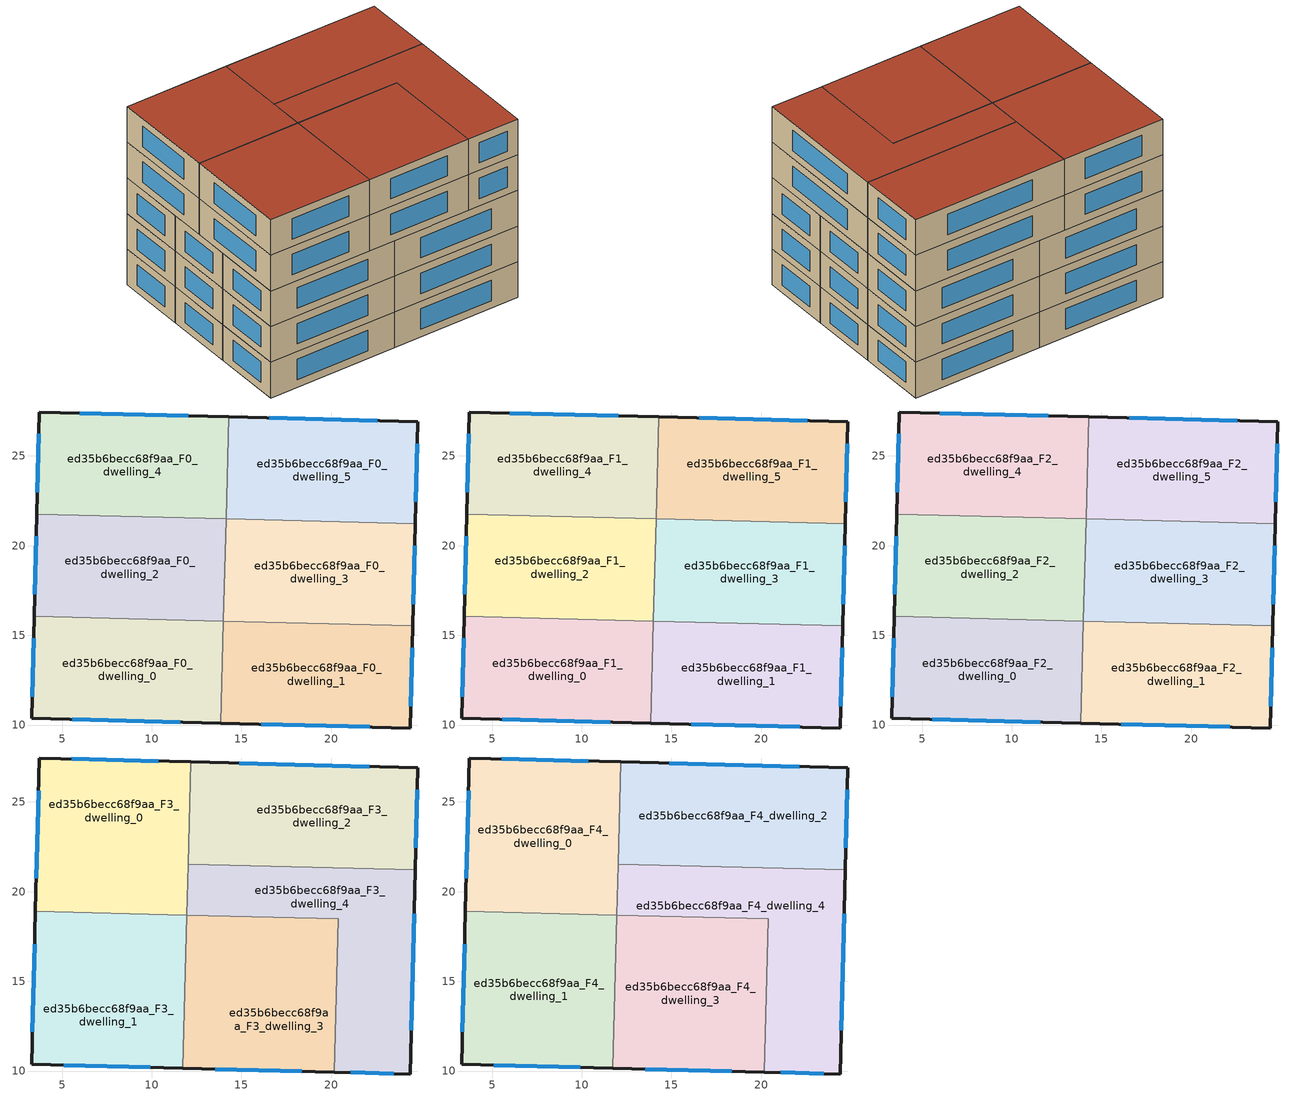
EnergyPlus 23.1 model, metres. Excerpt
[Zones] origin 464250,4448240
ed35b6becc68f9aa_F0_dwelling_0
 floor ground (EU_floor_Construction): 13.99,15.79 13.84,10.1 3.3,10.37 3.44,16.06 z0
 wall outside (EU_wall_Construction): 3.44,16.06 3.3,10.37 13.84,10.1 z0:3
 wall to ed35b6becc68f9aa_F0_dwelling_1 (EU_wall_Construction): 13.84,10.1 13.99,15.79 z0:3
 wall to ed35b6becc68f9aa_F0_dwelling_2 (EU_wall_Construction): 13.99,15.79 3.44,16.06 z0:3
 window (EU_Window_Construction): 5.56,10.31 11.59,10.16 / 3.41,14.84 3.33,11.59 z0.64:2.36
ed35b6becc68f9aa_F0_dwelling_1
 floor ground (EU_floor_Construction): 24.54,15.52 24.4,9.83 13.84,10.1 13.99,15.79 z0
 wall outside (EU_wall_Construction): 13.84,10.1 24.4,9.83 24.54,15.52 z0:3
 wall to ed35b6becc68f9aa_F0_dwelling_3 (EU_wall_Construction): 24.54,15.52 13.99,15.79 z0:3
 window (EU_Window_Construction): 16.11,10.04 22.14,9.89 / 24.43,11.05 24.51,14.3 z0.64:2.36
ed35b6becc68f9aa_F0_dwelling_2
 floor ground (EU_floor_Construction): 14.14,21.49 13.99,15.79 3.44,16.06 3.59,21.75 z0
 wall outside (EU_wall_Construction): 3.59,21.75 3.44,16.06 z0:3
 wall to ed35b6becc68f9aa_F0_dwelling_3 (EU_wall_Construction): 13.99,15.79 14.14,21.49 z0:3
 wall to ed35b6becc68f9aa_F0_dwelling_4 (EU_wall_Construction): 14.14,21.49 3.59,21.75 z0:3
 window (EU_Window_Construction): 3.56,20.54 3.47,17.28 z0.64:2.36
ed35b6becc68f9aa_F0_dwelling_3
 floor ground (EU_floor_Construction): 24.69,21.21 24.54,15.52 13.99,15.79 14.14,21.49 z0
 wall outside (EU_wall_Construction): 24.54,15.52 24.69,21.21 z0:3
 wall to ed35b6becc68f9aa_F0_dwelling_5 (EU_wall_Construction): 24.69,21.21 14.14,21.49 z0:3
 window (EU_Window_Construction): 24.58,16.74 24.66,20 z0.64:2.36
ed35b6becc68f9aa_F0_dwelling_4
 floor ground (EU_floor_Construction): 14.28,27.18 14.14,21.49 3.59,21.75 3.73,27.45 z0
 wall outside (EU_wall_Construction): 14.28,27.18 3.73,27.45 3.59,21.75 z0:3
 wall to ed35b6becc68f9aa_F0_dwelling_5 (EU_wall_Construction): 14.14,21.49 14.28,27.18 z0:3
 window (EU_Window_Construction): 3.7,26.23 3.62,22.97 / 12.02,27.23 5.99,27.39 z0.64:2.36
ed35b6becc68f9aa_F0_dwelling_5
 floor ground (EU_floor_Construction): 24.84,26.9 24.69,21.21 14.14,21.49 14.28,27.18 z0
 wall outside (EU_wall_Construction): 24.69,21.21 24.84,26.9 14.28,27.18 z0:3
 window (EU_Window_Construction): 22.58,26.96 16.54,27.12 / 24.72,22.43 24.81,25.69 z0.64:2.36
ed35b6becc68f9aa_F1_dwelling_0
 floor to ed35b6becc68f9aa_F0_dwelling_0 (EU_floor_Construction): 13.99,15.79 13.84,10.1 3.3,10.37 3.44,16.06 z3
 wall outside (EU_wall_Construction): 3.44,16.06 3.3,10.37 13.84,10.1 z3:6
 wall to ed35b6becc68f9aa_F1_dwelling_1 (EU_wall_Construction): 13.84,10.1 13.99,15.79 z3:6
 wall to ed35b6becc68f9aa_F1_dwelling_2 (EU_wall_Construction): 13.99,15.79 3.44,16.06 z3:6
 window (EU_Window_Construction): 5.56,10.31 11.59,10.16 / 3.41,14.84 3.33,11.59 z3.64:5.36
ed35b6becc68f9aa_F1_dwelling_1
 floor to ed35b6becc68f9aa_F0_dwelling_1 (EU_floor_Construction): 24.54,15.52 24.4,9.83 13.84,10.1 13.99,15.79 z3
 wall outside (EU_wall_Construction): 13.84,10.1 24.4,9.83 24.54,15.52 z3:6
 wall to ed35b6becc68f9aa_F1_dwelling_3 (EU_wall_Construction): 24.54,15.52 13.99,15.79 z3:6
 window (EU_Window_Construction): 16.11,10.04 22.14,9.89 / 24.43,11.05 24.51,14.3 z3.64:5.36
ed35b6becc68f9aa_F1_dwelling_2
 floor to ed35b6becc68f9aa_F0_dwelling_2 (EU_floor_Construction): 14.14,21.49 13.99,15.79 3.44,16.06 3.59,21.75 z3
 wall outside (EU_wall_Construction): 3.59,21.75 3.44,16.06 z3:6
 wall to ed35b6becc68f9aa_F1_dwelling_3 (EU_wall_Construction): 13.99,15.79 14.14,21.49 z3:6
 wall to ed35b6becc68f9aa_F1_dwelling_4 (EU_wall_Construction): 14.14,21.49 3.59,21.75 z3:6
 window (EU_Window_Construction): 3.56,20.54 3.47,17.28 z3.64:5.36
ed35b6becc68f9aa_F1_dwelling_3
 floor to ed35b6becc68f9aa_F0_dwelling_3 (EU_floor_Construction): 24.69,21.21 24.54,15.52 13.99,15.79 14.14,21.49 z3
 wall outside (EU_wall_Construction): 24.54,15.52 24.69,21.21 z3:6
 wall to ed35b6becc68f9aa_F1_dwelling_5 (EU_wall_Construction): 24.69,21.21 14.14,21.49 z3:6
 window (EU_Window_Construction): 24.58,16.74 24.66,20 z3.64:5.36
ed35b6becc68f9aa_F1_dwelling_4
 floor to ed35b6becc68f9aa_F0_dwelling_4 (EU_floor_Construction): 14.28,27.18 14.14,21.49 3.59,21.75 3.73,27.45 z3
 wall outside (EU_wall_Construction): 14.28,27.18 3.73,27.45 3.59,21.75 z3:6
 wall to ed35b6becc68f9aa_F1_dwelling_5 (EU_wall_Construction): 14.14,21.49 14.28,27.18 z3:6
 window (EU_Window_Construction): 3.7,26.23 3.62,22.97 / 12.02,27.23 5.99,27.39 z3.64:5.36
ed35b6becc68f9aa_F1_dwelling_5
 floor to ed35b6becc68f9aa_F0_dwelling_5 (EU_floor_Construction): 24.84,26.9 24.69,21.21 14.14,21.49 14.28,27.18 z3
 wall outside (EU_wall_Construction): 24.69,21.21 24.84,26.9 14.28,27.18 z3:6
 window (EU_Window_Construction): 22.58,26.96 16.54,27.12 / 24.72,22.43 24.81,25.69 z3.64:5.36
ed35b6becc68f9aa_F2_dwelling_0
 floor to ed35b6becc68f9aa_F1_dwelling_0 (EU_floor_Construction): 13.99,15.79 13.84,10.1 3.3,10.37 3.44,16.06 z6
 wall outside (EU_wall_Construction): 3.44,16.06 3.3,10.37 13.84,10.1 z6:9
 wall to ed35b6becc68f9aa_F2_dwelling_1 (EU_wall_Construction): 13.84,10.1 13.99,15.79 z6:9
 wall to ed35b6becc68f9aa_F2_dwelling_2 (EU_wall_Construction): 13.99,15.79 3.44,16.06 z6:9
 window (EU_Window_Construction): 5.56,10.31 11.59,10.16 / 3.41,14.84 3.33,11.59 z6.64:8.36
ed35b6becc68f9aa_F2_dwelling_1
 floor to ed35b6becc68f9aa_F1_dwelling_1 (EU_floor_Construction): 24.54,15.52 24.4,9.83 13.84,10.1 13.99,15.79 z6
 wall outside (EU_wall_Construction): 13.84,10.1 24.4,9.83 24.54,15.52 z6:9
 wall to ed35b6becc68f9aa_F2_dwelling_3 (EU_wall_Construction): 24.54,15.52 13.99,15.79 z6:9
 window (EU_Window_Construction): 16.11,10.04 22.14,9.89 / 24.43,11.05 24.51,14.3 z6.64:8.36
ed35b6becc68f9aa_F2_dwelling_2
 floor to ed35b6becc68f9aa_F1_dwelling_2 (EU_floor_Construction): 14.14,21.49 13.99,15.79 3.44,16.06 3.59,21.75 z6
 wall outside (EU_wall_Construction): 3.59,21.75 3.44,16.06 z6:9
 wall to ed35b6becc68f9aa_F2_dwelling_3 (EU_wall_Construction): 13.99,15.79 14.14,21.49 z6:9
 wall to ed35b6becc68f9aa_F2_dwelling_4 (EU_wall_Construction): 14.14,21.49 3.59,21.75 z6:9
 window (EU_Window_Construction): 3.56,20.54 3.47,17.28 z6.64:8.36
ed35b6becc68f9aa_F2_dwelling_3
 floor to ed35b6becc68f9aa_F1_dwelling_3 (EU_floor_Construction): 24.69,21.21 24.54,15.52 13.99,15.79 14.14,21.49 z6
 wall outside (EU_wall_Construction): 24.54,15.52 24.69,21.21 z6:9
 wall to ed35b6becc68f9aa_F2_dwelling_5 (EU_wall_Construction): 24.69,21.21 14.14,21.49 z6:9
 window (EU_Window_Construction): 24.58,16.74 24.66,20 z6.64:8.36
 ceiling adiabatic (EU_roof_Construction): 20.32,15.63 20.4,18.48 14.07,18.64 13.99,15.79 z9
ed35b6becc68f9aa_F2_dwelling_4
 floor to ed35b6becc68f9aa_F1_dwelling_4 (EU_floor_Construction): 14.28,27.18 14.14,21.49 3.59,21.75 3.73,27.45 z6
 wall outside (EU_wall_Construction): 14.28,27.18 3.73,27.45 3.59,21.75 z6:9
 wall to ed35b6becc68f9aa_F2_dwelling_5 (EU_wall_Construction): 14.14,21.49 14.28,27.18 z6:9
 window (EU_Window_Construction): 3.7,26.23 3.62,22.97 / 12.02,27.23 5.99,27.39 z6.64:8.36
ed35b6becc68f9aa_F2_dwelling_5
 floor to ed35b6becc68f9aa_F1_dwelling_5 (EU_floor_Construction): 24.84,26.9 24.69,21.21 14.14,21.49 14.28,27.18 z6
 wall outside (EU_wall_Construction): 24.69,21.21 24.84,26.9 14.28,27.18 z6:9
 window (EU_Window_Construction): 22.58,26.96 16.54,27.12 / 24.72,22.43 24.81,25.69 z6.64:8.36
ed35b6becc68f9aa_F3_dwelling_0
 floor to ed35b6becc68f9aa_F2_dwelling_4 (EU_floor_Construction): 12.17,27.23 12.03,21.54 3.59,21.75 3.73,27.45 z9
 floor to ed35b6becc68f9aa_F2_dwelling_2 (EU_floor_Construction): 12.03,21.54 11.96,18.69 3.52,18.91 3.59,21.75 z9
 wall outside (EU_wall_Construction): 12.17,27.23 3.73,27.45 3.52,18.91 z9:12
 wall to ed35b6becc68f9aa_F3_dwelling_1 (EU_wall_Construction): 3.52,18.91 11.96,18.69 z9:12
 wall to ed35b6becc68f9aa_F3_dwelling_2 (EU_wall_Construction): 12.03,21.54 12.17,27.23 z9:12
 wall to ed35b6becc68f9aa_F3_dwelling_4 (EU_wall_Construction): 11.96,18.69 12.03,21.54 z9:12
 window (EU_Window_Construction): 3.69,25.62 3.56,20.74 / 10.37,27.28 5.54,27.4 z9.64:11.36
ed35b6becc68f9aa_F3_dwelling_1
 floor to ed35b6becc68f9aa_F2_dwelling_0 (EU_floor_Construction): 11.88,15.85 11.74,10.16 3.3,10.37 3.44,16.06 z9
 floor to ed35b6becc68f9aa_F2_dwelling_2 (EU_floor_Construction): 11.96,18.69 11.88,15.85 3.44,16.06 3.52,18.91 z9
 wall outside (EU_wall_Construction): 3.52,18.91 3.3,10.37 11.74,10.16 z9:12
 wall to ed35b6becc68f9aa_F3_dwelling_3 (EU_wall_Construction): 11.74,10.16 11.96,18.69 z9:12
 window (EU_Window_Construction): 3.47,17.08 3.34,12.2 / 5.1,10.32 9.93,10.2 z9.64:11.36
ed35b6becc68f9aa_F3_dwelling_2
 floor to ed35b6becc68f9aa_F2_dwelling_5 (EU_floor_Construction): 24.84,26.9 24.69,21.21 14.14,21.49 14.28,27.18 z9
 floor to ed35b6becc68f9aa_F2_dwelling_4 (EU_floor_Construction): 14.28,27.18 14.14,21.49 12.03,21.54 12.17,27.23 z9
 wall outside (EU_wall_Construction): 24.69,21.21 24.84,26.9 12.17,27.23 z9:12
 wall to ed35b6becc68f9aa_F3_dwelling_4 (EU_wall_Construction): 12.03,21.54 24.69,21.21 z9:12
 window (EU_Window_Construction): 24.72,22.43 24.81,25.69 / 22.12,26.97 14.89,27.16 z9.64:11.36
ed35b6becc68f9aa_F3_dwelling_3
 floor to ed35b6becc68f9aa_F2_dwelling_1 (EU_floor_Construction): 20.32,15.63 20.18,9.94 13.84,10.1 13.99,15.79 z9
 floor to ed35b6becc68f9aa_F2_dwelling_0 (EU_floor_Construction): 13.99,15.79 13.84,10.1 11.74,10.16 11.88,15.85 z9
 floor to ed35b6becc68f9aa_F2_dwelling_2 (EU_floor_Construction): 14.07,18.64 13.99,15.79 11.88,15.85 11.96,18.69 z9
 floor adiabatic (EU_floor_Construction): 20.4,18.48 20.32,15.63 13.99,15.79 14.07,18.64 z9
 wall outside (EU_wall_Construction): 11.74,10.16 20.18,9.94 z9:12
 wall to ed35b6becc68f9aa_F3_dwelling_4 (EU_wall_Construction): 20.18,9.94 20.4,18.48 11.96,18.69 z9:12
 window (EU_Window_Construction): 13.54,10.11 18.37,9.99 z9.64:11.36
ed35b6becc68f9aa_F3_dwelling_4
 floor to ed35b6becc68f9aa_F2_dwelling_2 (EU_floor_Construction): 14.14,21.48 14.07,18.64 11.96,18.69 12.03,21.54 z9
 floor to ed35b6becc68f9aa_F2_dwelling_3 (EU_floor_Construction): 24.69,21.21 24.54,15.52 20.32,15.63 20.4,18.48 14.07,18.64 14.14,21.48 z9
 floor to ed35b6becc68f9aa_F2_dwelling_1 (EU_floor_Construction): 24.54,15.52 24.4,9.83 20.18,9.94 20.32,15.63 z9
 wall outside (EU_wall_Construction): 20.18,9.94 24.4,9.83 24.69,21.21 z9:12
 window (EU_Window_Construction): 24.46,12.27 24.63,18.78 / 21.08,9.92 23.49,9.86 z9.64:11.36
ed35b6becc68f9aa_F4_dwelling_0
 floor to ed35b6becc68f9aa_F3_dwelling_0 (EU_floor_Construction): 12.17,27.23 11.96,18.69 3.52,18.91 3.73,27.45 z12
 wall outside (EU_wall_Construction): 12.17,27.23 3.73,27.45 3.52,18.91 z12:15
 wall to ed35b6becc68f9aa_F4_dwelling_1 (EU_wall_Construction): 3.52,18.91 11.96,18.69 z12:15
 wall to ed35b6becc68f9aa_F4_dwelling_2 (EU_wall_Construction): 12.03,21.54 12.17,27.23 z12:15
 wall to ed35b6becc68f9aa_F4_dwelling_4 (EU_wall_Construction): 11.96,18.69 12.03,21.54 z12:15
 window (EU_Window_Construction): 3.69,25.62 3.56,20.74 / 10.37,27.28 5.54,27.4 z12.64:14.36
 roof outside (EU_roof_Construction): 11.96,18.69 12.17,27.23 3.73,27.45 3.52,18.91 z15
ed35b6becc68f9aa_F4_dwelling_1
 floor to ed35b6becc68f9aa_F3_dwelling_1 (EU_floor_Construction): 11.96,18.69 11.74,10.16 3.3,10.37 3.52,18.91 z12
 wall outside (EU_wall_Construction): 3.52,18.91 3.3,10.37 11.74,10.16 z12:15
 wall to ed35b6becc68f9aa_F4_dwelling_3 (EU_wall_Construction): 11.74,10.16 11.96,18.69 z12:15
 window (EU_Window_Construction): 3.47,17.08 3.34,12.2 / 5.1,10.32 9.93,10.2 z12.64:14.36
 roof outside (EU_roof_Construction): 11.74,10.16 11.96,18.69 3.52,18.91 3.3,10.37 z15
ed35b6becc68f9aa_F4_dwelling_2
 floor to ed35b6becc68f9aa_F3_dwelling_2 (EU_floor_Construction): 24.84,26.9 24.69,21.21 12.03,21.54 12.17,27.23 z12
 wall outside (EU_wall_Construction): 24.69,21.21 24.84,26.9 12.17,27.23 z12:15
 wall to ed35b6becc68f9aa_F4_dwelling_4 (EU_wall_Construction): 12.03,21.54 24.69,21.21 z12:15
 window (EU_Window_Construction): 24.72,22.43 24.81,25.69 / 22.12,26.97 14.89,27.16 z12.64:14.36
 roof outside (EU_roof_Construction): 24.69,21.21 24.84,26.9 12.17,27.23 12.03,21.54 z15
ed35b6becc68f9aa_F4_dwelling_3
 floor to ed35b6becc68f9aa_F3_dwelling_3 (EU_floor_Construction): 20.4,18.48 20.18,9.94 11.74,10.16 11.96,18.69 z12
 wall outside (EU_wall_Construction): 11.74,10.16 20.18,9.94 z12:15
 wall to ed35b6becc68f9aa_F4_dwelling_4 (EU_wall_Construction): 20.18,9.94 20.4,18.48 11.96,18.69 z12:15
 window (EU_Window_Construction): 13.54,10.11 18.37,9.99 z12.64:14.36
 roof outside (EU_roof_Construction): 20.18,9.94 20.4,18.48 11.96,18.69 11.74,10.16 z15
ed35b6becc68f9aa_F4_dwelling_4
 floor to ed35b6becc68f9aa_F3_dwelling_4 (EU_floor_Construction): 24.69,21.21 24.4,9.83 20.18,9.94 20.4,18.48 11.96,18.69 12.03,21.54 z12
 wall outside (EU_wall_Construction): 20.18,9.94 24.4,9.83 24.69,21.21 z12:15
 window (EU_Window_Construction): 24.46,12.27 24.63,18.78 / 21.08,9.92 23.49,9.86 z12.64:14.36
 roof outside (EU_roof_Construction): 24.4,9.83 24.69,21.21 12.03,21.54 11.96,18.69 20.4,18.48 20.18,9.94 z15
[Building]
EU S2 Campaign: North Axis=0; Terrain=City; Solar Distribution=FullExterior
[Site:Location]
Yerevan-Zvartnots.Intl.AP: Latitude=40.15; Longitude=44.383; Time Zone=4; Elevation=854
[SizingPeriod:WeatherFileDays]
AnnualSizingPeriod: Begin Month=1; Begin Day of Month=1; End Month=12; End Day of Month=31; Day of Week for Start Day=Monday; Use Weather File Daylight Saving Period=No; Use Weather File Rain and Snow Indicators=No
[MATERIAL]
EU_InternalMass_Material: Roughness=MediumRough; Thickness=0.1; Conductivity=1; Density=1800; Specific Heat=900; Thermal Absorptance=0.9; Solar Absorptance=0.7; Visible Absorptance=0.7
[MATERIAL:NOMASS] Roughness=MediumRough; Thermal Absorptance=0.9; Solar Absorptance=0.7; Visible Absorptance=0.7
Name | Thermal Resistance
EU_wall_NoMass | 1.05043
EU_roof_NoMass | 1.45357
EU_floor_NoMass | 0.478065
[WINDOWMATERIAL:SIMPLEGLAZINGSYSTEM]
EU_Window_SimpleGlazing: UFactor=2.5566; Solar Heat Gain Coefficient=0.75; Visible Transmittance=0.75
[CONSTRUCTION]
EU_wall_Construction: EU_wall_NoMass
EU_roof_Construction: EU_roof_NoMass
EU_floor_Construction: EU_floor_NoMass
EU_Window_Construction: EU_Window_SimpleGlazing
EU_InternalMass_Construction: EU_InternalMass_Material
[ZONE] Type=1; Multiplier=1; Ceiling Height=autocalculate; Floor Area=autocalculate; Part of Total Floor Area=Yes
Name | Volume
ed35b6becc68f9aa_F0_dwelling_0; ed35b6becc68f9aa_F1_dwelling_0; ed35b6becc68f9aa_F2_dwelling_0; ed35b6becc68f9aa_F0_dwelling_5; ed35b6becc68f9aa_F1_dwelling_5; ed35b6becc68f9aa_F2_dwelling_5 | 180.274
ed35b6becc68f9aa_F3_dwelling_0; ed35b6becc68f9aa_F4_dwelling_0 | 216.312
ed35b6becc68f9aa_F0_dwelling_1; ed35b6becc68f9aa_F1_dwelling_1; ed35b6becc68f9aa_F2_dwelling_1 | 180.267
ed35b6becc68f9aa_F3_dwelling_1; ed35b6becc68f9aa_F4_dwelling_1; ed35b6becc68f9aa_F3_dwelling_3; ed35b6becc68f9aa_F4_dwelling_3 | 216.323
ed35b6becc68f9aa_F0_dwelling_2; ed35b6becc68f9aa_F1_dwelling_2; ed35b6becc68f9aa_F2_dwelling_2; ed35b6becc68f9aa_F0_dwelling_3; ed35b6becc68f9aa_F1_dwelling_3; ed35b6becc68f9aa_F2_dwelling_3 | 180.271
ed35b6becc68f9aa_F3_dwelling_2; ed35b6becc68f9aa_F4_dwelling_2 | 216.319
ed35b6becc68f9aa_F0_dwelling_4; ed35b6becc68f9aa_F1_dwelling_4; ed35b6becc68f9aa_F2_dwelling_4 | 180.253
ed35b6becc68f9aa_F3_dwelling_4; ed35b6becc68f9aa_F4_dwelling_4 | 216.324
[INTERNALMASS] Construction=EU_InternalMass_Construction
Name | Zone or ZoneList | Surface Area
ed35b6becc68f9aa_F0_dwelling_0_EU_InternalMass | ed35b6becc68f9aa_F0_dwelling_0 | 60.0914
ed35b6becc68f9aa_F0_dwelling_1_EU_InternalMass | ed35b6becc68f9aa_F0_dwelling_1 | 60.089
ed35b6becc68f9aa_F0_dwelling_2_EU_InternalMass | ed35b6becc68f9aa_F0_dwelling_2 | 60.0905
ed35b6becc68f9aa_F0_dwelling_3_EU_InternalMass | ed35b6becc68f9aa_F0_dwelling_3 | 60.0905
ed35b6becc68f9aa_F0_dwelling_4_EU_InternalMass | ed35b6becc68f9aa_F0_dwelling_4 | 60.0844
ed35b6becc68f9aa_F0_dwelling_5_EU_InternalMass | ed35b6becc68f9aa_F0_dwelling_5 | 60.0914
ed35b6becc68f9aa_F1_dwelling_0_EU_InternalMass | ed35b6becc68f9aa_F1_dwelling_0 | 60.0914
ed35b6becc68f9aa_F1_dwelling_1_EU_InternalMass | ed35b6becc68f9aa_F1_dwelling_1 | 60.089
ed35b6becc68f9aa_F1_dwelling_2_EU_InternalMass | ed35b6becc68f9aa_F1_dwelling_2 | 60.0905
ed35b6becc68f9aa_F1_dwelling_3_EU_InternalMass | ed35b6becc68f9aa_F1_dwelling_3 | 60.0905
ed35b6becc68f9aa_F1_dwelling_4_EU_InternalMass | ed35b6becc68f9aa_F1_dwelling_4 | 60.0844
ed35b6becc68f9aa_F1_dwelling_5_EU_InternalMass | ed35b6becc68f9aa_F1_dwelling_5 | 60.0914
ed35b6becc68f9aa_F2_dwelling_0_EU_InternalMass | ed35b6becc68f9aa_F2_dwelling_0 | 60.0914
ed35b6becc68f9aa_F2_dwelling_1_EU_InternalMass | ed35b6becc68f9aa_F2_dwelling_1 | 60.089
ed35b6becc68f9aa_F2_dwelling_2_EU_InternalMass | ed35b6becc68f9aa_F2_dwelling_2 | 60.0905
ed35b6becc68f9aa_F2_dwelling_3_EU_InternalMass | ed35b6becc68f9aa_F2_dwelling_3 | 60.0905
ed35b6becc68f9aa_F2_dwelling_4_EU_InternalMass | ed35b6becc68f9aa_F2_dwelling_4 | 60.0844
ed35b6becc68f9aa_F2_dwelling_5_EU_InternalMass | ed35b6becc68f9aa_F2_dwelling_5 | 60.0914
ed35b6becc68f9aa_F3_dwelling_0_EU_InternalMass | ed35b6becc68f9aa_F3_dwelling_0 | 72.104
ed35b6becc68f9aa_F3_dwelling_1_EU_InternalMass | ed35b6becc68f9aa_F3_dwelling_1 | 72.1099
ed35b6becc68f9aa_F3_dwelling_2_EU_InternalMass | ed35b6becc68f9aa_F3_dwelling_2 | 72.1104
ed35b6becc68f9aa_F3_dwelling_3_EU_InternalMass | ed35b6becc68f9aa_F3_dwelling_3 | 72.1098
ed35b6becc68f9aa_F3_dwelling_4_EU_InternalMass | ed35b6becc68f9aa_F3_dwelling_4 | 72.1083
ed35b6becc68f9aa_F4_dwelling_0_EU_InternalMass | ed35b6becc68f9aa_F4_dwelling_0 | 72.104
ed35b6becc68f9aa_F4_dwelling_1_EU_InternalMass | ed35b6becc68f9aa_F4_dwelling_1 | 72.1099
ed35b6becc68f9aa_F4_dwelling_2_EU_InternalMass | ed35b6becc68f9aa_F4_dwelling_2 | 72.1104
ed35b6becc68f9aa_F4_dwelling_3_EU_InternalMass | ed35b6becc68f9aa_F4_dwelling_3 | 72.1098
ed35b6becc68f9aa_F4_dwelling_4_EU_InternalMass | ed35b6becc68f9aa_F4_dwelling_4 | 72.1083
[OTHEREQUIPMENT] Fuel Type=Electricity; Design Level Calculation Method=Watts/Area; Power per Zone Floor Area=1; Fraction Latent=0; Fraction Radiant=0; Fraction Lost=0; Carbon Dioxide Generation Rate=0; EndUse Subcategory=EU_Step8_InternalGains
Name | Zone or ZoneList or Space or SpaceList | Schedule
EU_Step8_InternalGain_ed35b6becc68f9aa_F0_dwelling_0_f000 | ed35b6becc68f9aa_F0_dwelling_0 | EU_Step8_GainSchedule_ed35b6becc68f9aa_F0_dwelling_0_f000
EU_Step8_InternalGain_ed35b6becc68f9aa_F0_dwelling_1_f000 | ed35b6becc68f9aa_F0_dwelling_1 | EU_Step8_GainSchedule_ed35b6becc68f9aa_F0_dwelling_1_f000
EU_Step8_InternalGain_ed35b6becc68f9aa_F0_dwelling_2_f000 | ed35b6becc68f9aa_F0_dwelling_2 | EU_Step8_GainSchedule_ed35b6becc68f9aa_F0_dwelling_2_f000
EU_Step8_InternalGain_ed35b6becc68f9aa_F0_dwelling_3_f000 | ed35b6becc68f9aa_F0_dwelling_3 | EU_Step8_GainSchedule_ed35b6becc68f9aa_F0_dwelling_3_f000
EU_Step8_InternalGain_ed35b6becc68f9aa_F0_dwelling_4_f000 | ed35b6becc68f9aa_F0_dwelling_4 | EU_Step8_GainSchedule_ed35b6becc68f9aa_F0_dwelling_4_f000
EU_Step8_InternalGain_ed35b6becc68f9aa_F0_dwelling_5_f000 | ed35b6becc68f9aa_F0_dwelling_5 | EU_Step8_GainSchedule_ed35b6becc68f9aa_F0_dwelling_5_f000
EU_Step8_InternalGain_ed35b6becc68f9aa_F1_dwelling_0_f000 | ed35b6becc68f9aa_F1_dwelling_0 | EU_Step8_GainSchedule_ed35b6becc68f9aa_F1_dwelling_0_f000
EU_Step8_InternalGain_ed35b6becc68f9aa_F1_dwelling_1_f000 | ed35b6becc68f9aa_F1_dwelling_1 | EU_Step8_GainSchedule_ed35b6becc68f9aa_F1_dwelling_1_f000
EU_Step8_InternalGain_ed35b6becc68f9aa_F1_dwelling_2_f000 | ed35b6becc68f9aa_F1_dwelling_2 | EU_Step8_GainSchedule_ed35b6becc68f9aa_F1_dwelling_2_f000
EU_Step8_InternalGain_ed35b6becc68f9aa_F1_dwelling_3_f000 | ed35b6becc68f9aa_F1_dwelling_3 | EU_Step8_GainSchedule_ed35b6becc68f9aa_F1_dwelling_3_f000
EU_Step8_InternalGain_ed35b6becc68f9aa_F1_dwelling_4_f000 | ed35b6becc68f9aa_F1_dwelling_4 | EU_Step8_GainSchedule_ed35b6becc68f9aa_F1_dwelling_4_f000
EU_Step8_InternalGain_ed35b6becc68f9aa_F1_dwelling_5_f000 | ed35b6becc68f9aa_F1_dwelling_5 | EU_Step8_GainSchedule_ed35b6becc68f9aa_F1_dwelling_5_f000
EU_Step8_InternalGain_ed35b6becc68f9aa_F2_dwelling_0_f000 | ed35b6becc68f9aa_F2_dwelling_0 | EU_Step8_GainSchedule_ed35b6becc68f9aa_F2_dwelling_0_f000
EU_Step8_InternalGain_ed35b6becc68f9aa_F2_dwelling_1_f000 | ed35b6becc68f9aa_F2_dwelling_1 | EU_Step8_GainSchedule_ed35b6becc68f9aa_F2_dwelling_1_f000
EU_Step8_InternalGain_ed35b6becc68f9aa_F2_dwelling_2_f000 | ed35b6becc68f9aa_F2_dwelling_2 | EU_Step8_GainSchedule_ed35b6becc68f9aa_F2_dwelling_2_f000
EU_Step8_InternalGain_ed35b6becc68f9aa_F2_dwelling_3_f000 | ed35b6becc68f9aa_F2_dwelling_3 | EU_Step8_GainSchedule_ed35b6becc68f9aa_F2_dwelling_3_f000
EU_Step8_InternalGain_ed35b6becc68f9aa_F2_dwelling_4_f000 | ed35b6becc68f9aa_F2_dwelling_4 | EU_Step8_GainSchedule_ed35b6becc68f9aa_F2_dwelling_4_f000
EU_Step8_InternalGain_ed35b6becc68f9aa_F2_dwelling_5_f000 | ed35b6becc68f9aa_F2_dwelling_5 | EU_Step8_GainSchedule_ed35b6becc68f9aa_F2_dwelling_5_f000
EU_Step8_InternalGain_ed35b6becc68f9aa_F3_dwelling_0_f000 | ed35b6becc68f9aa_F3_dwelling_0 | EU_Step8_GainSchedule_ed35b6becc68f9aa_F3_dwelling_0_f000
EU_Step8_InternalGain_ed35b6becc68f9aa_F3_dwelling_1_f000 | ed35b6becc68f9aa_F3_dwelling_1 | EU_Step8_GainSchedule_ed35b6becc68f9aa_F3_dwelling_1_f000
EU_Step8_InternalGain_ed35b6becc68f9aa_F3_dwelling_2_f000 | ed35b6becc68f9aa_F3_dwelling_2 | EU_Step8_GainSchedule_ed35b6becc68f9aa_F3_dwelling_2_f000
EU_Step8_InternalGain_ed35b6becc68f9aa_F3_dwelling_3_f000 | ed35b6becc68f9aa_F3_dwelling_3 | EU_Step8_GainSchedule_ed35b6becc68f9aa_F3_dwelling_3_f000
EU_Step8_InternalGain_ed35b6becc68f9aa_F3_dwelling_4_f000 | ed35b6becc68f9aa_F3_dwelling_4 | EU_Step8_GainSchedule_ed35b6becc68f9aa_F3_dwelling_4_f000
EU_Step8_InternalGain_ed35b6becc68f9aa_F4_dwelling_0_f000 | ed35b6becc68f9aa_F4_dwelling_0 | EU_Step8_GainSchedule_ed35b6becc68f9aa_F4_dwelling_0_f000
EU_Step8_InternalGain_ed35b6becc68f9aa_F4_dwelling_1_f000 | ed35b6becc68f9aa_F4_dwelling_1 | EU_Step8_GainSchedule_ed35b6becc68f9aa_F4_dwelling_1_f000
EU_Step8_InternalGain_ed35b6becc68f9aa_F4_dwelling_2_f000 | ed35b6becc68f9aa_F4_dwelling_2 | EU_Step8_GainSchedule_ed35b6becc68f9aa_F4_dwelling_2_f000
EU_Step8_InternalGain_ed35b6becc68f9aa_F4_dwelling_3_f000 | ed35b6becc68f9aa_F4_dwelling_3 | EU_Step8_GainSchedule_ed35b6becc68f9aa_F4_dwelling_3_f000
EU_Step8_InternalGain_ed35b6becc68f9aa_F4_dwelling_4_f000 | ed35b6becc68f9aa_F4_dwelling_4 | EU_Step8_GainSchedule_ed35b6becc68f9aa_F4_dwelling_4_f000
[ZONEVENTILATION:DESIGNFLOWRATE] Schedule=EU_AlwaysOn; Design Flow Rate Calculation Method=AirChanges/Hour; Air Changes per Hour=0.557805; Ventilation Type=Natural; Fan Pressure Rise=0; Fan Total Efficiency=1; Constant Term Coefficient=1; Temperature Term Coefficient=0; Velocity Term Coefficient=0; Velocity Squared Term Coefficient=0; Minimum Indoor Temperature=-100; Maximum Indoor Temperature=100; Delta Temperature=-100; Minimum Outdoor Temperature=-100; Maximum Outdoor Temperature=100; Maximum Wind Speed=40
Name | Zone or ZoneList or Space or SpaceList
EU_ConstantAir_ed35b6becc68f9aa_F0_dwelling_0 | ed35b6becc68f9aa_F0_dwelling_0
EU_ConstantAir_ed35b6becc68f9aa_F0_dwelling_1 | ed35b6becc68f9aa_F0_dwelling_1
EU_ConstantAir_ed35b6becc68f9aa_F0_dwelling_2 | ed35b6becc68f9aa_F0_dwelling_2
EU_ConstantAir_ed35b6becc68f9aa_F0_dwelling_3 | ed35b6becc68f9aa_F0_dwelling_3
EU_ConstantAir_ed35b6becc68f9aa_F0_dwelling_4 | ed35b6becc68f9aa_F0_dwelling_4
EU_ConstantAir_ed35b6becc68f9aa_F0_dwelling_5 | ed35b6becc68f9aa_F0_dwelling_5
EU_ConstantAir_ed35b6becc68f9aa_F1_dwelling_0 | ed35b6becc68f9aa_F1_dwelling_0
EU_ConstantAir_ed35b6becc68f9aa_F1_dwelling_1 | ed35b6becc68f9aa_F1_dwelling_1
EU_ConstantAir_ed35b6becc68f9aa_F1_dwelling_2 | ed35b6becc68f9aa_F1_dwelling_2
EU_ConstantAir_ed35b6becc68f9aa_F1_dwelling_3 | ed35b6becc68f9aa_F1_dwelling_3
EU_ConstantAir_ed35b6becc68f9aa_F1_dwelling_4 | ed35b6becc68f9aa_F1_dwelling_4
EU_ConstantAir_ed35b6becc68f9aa_F1_dwelling_5 | ed35b6becc68f9aa_F1_dwelling_5
EU_ConstantAir_ed35b6becc68f9aa_F2_dwelling_0 | ed35b6becc68f9aa_F2_dwelling_0
EU_ConstantAir_ed35b6becc68f9aa_F2_dwelling_1 | ed35b6becc68f9aa_F2_dwelling_1
EU_ConstantAir_ed35b6becc68f9aa_F2_dwelling_2 | ed35b6becc68f9aa_F2_dwelling_2
EU_ConstantAir_ed35b6becc68f9aa_F2_dwelling_3 | ed35b6becc68f9aa_F2_dwelling_3
EU_ConstantAir_ed35b6becc68f9aa_F2_dwelling_4 | ed35b6becc68f9aa_F2_dwelling_4
EU_ConstantAir_ed35b6becc68f9aa_F2_dwelling_5 | ed35b6becc68f9aa_F2_dwelling_5
EU_ConstantAir_ed35b6becc68f9aa_F3_dwelling_0 | ed35b6becc68f9aa_F3_dwelling_0
EU_ConstantAir_ed35b6becc68f9aa_F3_dwelling_1 | ed35b6becc68f9aa_F3_dwelling_1
EU_ConstantAir_ed35b6becc68f9aa_F3_dwelling_2 | ed35b6becc68f9aa_F3_dwelling_2
EU_ConstantAir_ed35b6becc68f9aa_F3_dwelling_3 | ed35b6becc68f9aa_F3_dwelling_3
EU_ConstantAir_ed35b6becc68f9aa_F3_dwelling_4 | ed35b6becc68f9aa_F3_dwelling_4
EU_ConstantAir_ed35b6becc68f9aa_F4_dwelling_0 | ed35b6becc68f9aa_F4_dwelling_0
EU_ConstantAir_ed35b6becc68f9aa_F4_dwelling_1 | ed35b6becc68f9aa_F4_dwelling_1
EU_ConstantAir_ed35b6becc68f9aa_F4_dwelling_2 | ed35b6becc68f9aa_F4_dwelling_2
EU_ConstantAir_ed35b6becc68f9aa_F4_dwelling_3 | ed35b6becc68f9aa_F4_dwelling_3
EU_ConstantAir_ed35b6becc68f9aa_F4_dwelling_4 | ed35b6becc68f9aa_F4_dwelling_4
[HVACTEMPLATE:THERMOSTAT] Constant Heating Setpoint=20; Constant Cooling Setpoint=50
EU_HeatOnly_ed35b6becc68f9aa_F0_dwelling_0; EU_HeatOnly_ed35b6becc68f9aa_F0_dwelling_1; EU_HeatOnly_ed35b6becc68f9aa_F0_dwelling_2; EU_HeatOnly_ed35b6becc68f9aa_F0_dwelling_3; EU_HeatOnly_ed35b6becc68f9aa_F0_dwelling_4; EU_HeatOnly_ed35b6becc68f9aa_F0_dwelling_5; EU_HeatOnly_ed35b6becc68f9aa_F1_dwelling_0; EU_HeatOnly_ed35b6becc68f9aa_F1_dwelling_1; EU_HeatOnly_ed35b6becc68f9aa_F1_dwelling_2; EU_HeatOnly_ed35b6becc68f9aa_F1_dwelling_3; EU_HeatOnly_ed35b6becc68f9aa_F1_dwelling_4; EU_HeatOnly_ed35b6becc68f9aa_F1_dwelling_5; EU_HeatOnly_ed35b6becc68f9aa_F2_dwelling_0; EU_HeatOnly_ed35b6becc68f9aa_F2_dwelling_1; EU_HeatOnly_ed35b6becc68f9aa_F2_dwelling_2; EU_HeatOnly_ed35b6becc68f9aa_F2_dwelling_3; EU_HeatOnly_ed35b6becc68f9aa_F2_dwelling_4; EU_HeatOnly_ed35b6becc68f9aa_F2_dwelling_5; EU_HeatOnly_ed35b6becc68f9aa_F3_dwelling_0; EU_HeatOnly_ed35b6becc68f9aa_F3_dwelling_1; EU_HeatOnly_ed35b6becc68f9aa_F3_dwelling_2; EU_HeatOnly_ed35b6becc68f9aa_F3_dwelling_3; EU_HeatOnly_ed35b6becc68f9aa_F3_dwelling_4; EU_HeatOnly_ed35b6becc68f9aa_F4_dwelling_0; EU_HeatOnly_ed35b6becc68f9aa_F4_dwelling_1; EU_HeatOnly_ed35b6becc68f9aa_F4_dwelling_2; EU_HeatOnly_ed35b6becc68f9aa_F4_dwelling_3; EU_HeatOnly_ed35b6becc68f9aa_F4_dwelling_4
[HVACTEMPLATE:ZONE:IDEALLOADSAIRSYSTEM] System Availability Schedule=EU_AlwaysOn; Maximum Heating Supply Air Temperature=50; Minimum Cooling Supply Air Temperature=13; Maximum Heating Supply Air Humidity Ratio=0.0156; Minimum Cooling Supply Air Humidity Ratio=0.0077; Heating Limit=NoLimit; Cooling Limit=NoLimit; Heating Availability Schedule=EU_AlwaysOn; Cooling Availability Schedule=EU_CoolingOff; Dehumidification Control Type=ConstantSensibleHeatRatio; Cooling Sensible Heat Ratio=0.7; Dehumidification Setpoint=60; Humidification Control Type=None; Humidification Setpoint=30; Outdoor Air Method=None; Outdoor Air Flow Rate per Person=0.00944; Outdoor Air Flow Rate per Zone Floor Area=0; Outdoor Air Flow Rate per Zone=0; Demand Controlled Ventilation Type=None; Outdoor Air Economizer Type=NoEconomizer; Heat Recovery Type=None; Sensible Heat Recovery Effectiveness=0.7; Latent Heat Recovery Effectiveness=0.65
Name | Template Thermostat
ed35b6becc68f9aa_F0_dwelling_0 | EU_HeatOnly_ed35b6becc68f9aa_F0_dwelling_0
ed35b6becc68f9aa_F0_dwelling_1 | EU_HeatOnly_ed35b6becc68f9aa_F0_dwelling_1
ed35b6becc68f9aa_F0_dwelling_2 | EU_HeatOnly_ed35b6becc68f9aa_F0_dwelling_2
ed35b6becc68f9aa_F0_dwelling_3 | EU_HeatOnly_ed35b6becc68f9aa_F0_dwelling_3
ed35b6becc68f9aa_F0_dwelling_4 | EU_HeatOnly_ed35b6becc68f9aa_F0_dwelling_4
ed35b6becc68f9aa_F0_dwelling_5 | EU_HeatOnly_ed35b6becc68f9aa_F0_dwelling_5
ed35b6becc68f9aa_F1_dwelling_0 | EU_HeatOnly_ed35b6becc68f9aa_F1_dwelling_0
ed35b6becc68f9aa_F1_dwelling_1 | EU_HeatOnly_ed35b6becc68f9aa_F1_dwelling_1
ed35b6becc68f9aa_F1_dwelling_2 | EU_HeatOnly_ed35b6becc68f9aa_F1_dwelling_2
ed35b6becc68f9aa_F1_dwelling_3 | EU_HeatOnly_ed35b6becc68f9aa_F1_dwelling_3
ed35b6becc68f9aa_F1_dwelling_4 | EU_HeatOnly_ed35b6becc68f9aa_F1_dwelling_4
ed35b6becc68f9aa_F1_dwelling_5 | EU_HeatOnly_ed35b6becc68f9aa_F1_dwelling_5
ed35b6becc68f9aa_F2_dwelling_0 | EU_HeatOnly_ed35b6becc68f9aa_F2_dwelling_0
ed35b6becc68f9aa_F2_dwelling_1 | EU_HeatOnly_ed35b6becc68f9aa_F2_dwelling_1
ed35b6becc68f9aa_F2_dwelling_2 | EU_HeatOnly_ed35b6becc68f9aa_F2_dwelling_2
ed35b6becc68f9aa_F2_dwelling_3 | EU_HeatOnly_ed35b6becc68f9aa_F2_dwelling_3
ed35b6becc68f9aa_F2_dwelling_4 | EU_HeatOnly_ed35b6becc68f9aa_F2_dwelling_4
ed35b6becc68f9aa_F2_dwelling_5 | EU_HeatOnly_ed35b6becc68f9aa_F2_dwelling_5
ed35b6becc68f9aa_F3_dwelling_0 | EU_HeatOnly_ed35b6becc68f9aa_F3_dwelling_0
ed35b6becc68f9aa_F3_dwelling_1 | EU_HeatOnly_ed35b6becc68f9aa_F3_dwelling_1
ed35b6becc68f9aa_F3_dwelling_2 | EU_HeatOnly_ed35b6becc68f9aa_F3_dwelling_2
ed35b6becc68f9aa_F3_dwelling_3 | EU_HeatOnly_ed35b6becc68f9aa_F3_dwelling_3
ed35b6becc68f9aa_F3_dwelling_4 | EU_HeatOnly_ed35b6becc68f9aa_F3_dwelling_4
ed35b6becc68f9aa_F4_dwelling_0 | EU_HeatOnly_ed35b6becc68f9aa_F4_dwelling_0
ed35b6becc68f9aa_F4_dwelling_1 | EU_HeatOnly_ed35b6becc68f9aa_F4_dwelling_1
ed35b6becc68f9aa_F4_dwelling_2 | EU_HeatOnly_ed35b6becc68f9aa_F4_dwelling_2
ed35b6becc68f9aa_F4_dwelling_3 | EU_HeatOnly_ed35b6becc68f9aa_F4_dwelling_3
ed35b6becc68f9aa_F4_dwelling_4 | EU_HeatOnly_ed35b6becc68f9aa_F4_dwelling_4
[SIZING:ZONE] Zone Cooling Design Supply Air Temperature Input Method=SupplyAirTemperature; Zone Cooling Design Supply Air Temperature=13; Zone Heating Design Supply Air Temperature Input Method=SupplyAirTemperature; Zone Heating Design Supply Air Temperature=50; Zone Cooling Design Supply Air Humidity Ratio=0.008; Zone Heating Design Supply Air Humidity Ratio=0.008; Cooling Design Air Flow Method=DesignDay; Cooling Design Air Flow Rate=0; Cooling Minimum Air Flow per Zone Floor Area=0.000762; Cooling Minimum Air Flow=0; Cooling Minimum Air Flow Fraction=0.2; Heating Design Air Flow Method=DesignDay; Heating Design Air Flow Rate=0; Heating Maximum Air Flow per Zone Floor Area=0.002032; Heating Maximum Air Flow=0.141576; Heating Maximum Air Flow Fraction=0.3; Account for Dedicated Outdoor Air System=No; Dedicated Outdoor Air System Control Strategy=NeutralSupplyAir; Dedicated Outdoor Air Low Setpoint Temperature for Design=autosize; Dedicated Outdoor Air High Setpoint Temperature for Design=autosize; Zone Load Sizing Method=Sensible Load Only No Latent Load; Zone Latent Cooling Design Supply Air Humidity Ratio Input Method=HumidityRatioDifference; Zone Cooling Design Supply Air Humidity Ratio Difference=0.005; Zone Latent Heating Design Supply Air Humidity Ratio Input Method=HumidityRatioDifference; Zone Humidification Design Supply Air Humidity Ratio Difference=0.005
ed35b6becc68f9aa_F0_dwelling_0; ed35b6becc68f9aa_F0_dwelling_1; ed35b6becc68f9aa_F0_dwelling_2; ed35b6becc68f9aa_F0_dwelling_3; ed35b6becc68f9aa_F0_dwelling_4; ed35b6becc68f9aa_F0_dwelling_5; ed35b6becc68f9aa_F1_dwelling_0; ed35b6becc68f9aa_F1_dwelling_1; ed35b6becc68f9aa_F1_dwelling_2; ed35b6becc68f9aa_F1_dwelling_3; ed35b6becc68f9aa_F1_dwelling_4; ed35b6becc68f9aa_F1_dwelling_5; ed35b6becc68f9aa_F2_dwelling_0; ed35b6becc68f9aa_F2_dwelling_1; ed35b6becc68f9aa_F2_dwelling_2; ed35b6becc68f9aa_F2_dwelling_3; ed35b6becc68f9aa_F2_dwelling_4; ed35b6becc68f9aa_F2_dwelling_5; ed35b6becc68f9aa_F3_dwelling_0; ed35b6becc68f9aa_F3_dwelling_1; ed35b6becc68f9aa_F3_dwelling_2; ed35b6becc68f9aa_F3_dwelling_3; ed35b6becc68f9aa_F3_dwelling_4; ed35b6becc68f9aa_F4_dwelling_0; ed35b6becc68f9aa_F4_dwelling_1; ed35b6becc68f9aa_F4_dwelling_2; ed35b6becc68f9aa_F4_dwelling_3; ed35b6becc68f9aa_F4_dwelling_4
[SCHEDULE:CONSTANT]
Name | Hourly Value
EU_AlwaysOn | 1
EU_CoolingOff | 0
[SCHEDULE:FILE] Column Number=1; Rows to Skip at Top=0; Number of Hours of Data=8760; Column Separator=Comma; Interpolate to Timestep=No; Minutes per Item=60; Adjust Schedule for Daylight Savings=Yes
Name | File
EU_Step8_GainSchedule_ed35b6becc68f9aa_F0_dwelling_0_f000 | ../../schedules/ed35b6becc68f9aa/ed35b6becc68f9aa_F0_dwelling_0_f000_gain.csv
EU_Step8_GainSchedule_ed35b6becc68f9aa_F0_dwelling_1_f000 | ../../schedules/ed35b6becc68f9aa/ed35b6becc68f9aa_F0_dwelling_1_f000_gain.csv
EU_Step8_GainSchedule_ed35b6becc68f9aa_F0_dwelling_2_f000 | ../../schedules/ed35b6becc68f9aa/ed35b6becc68f9aa_F0_dwelling_2_f000_gain.csv
EU_Step8_GainSchedule_ed35b6becc68f9aa_F0_dwelling_3_f000 | ../../schedules/ed35b6becc68f9aa/ed35b6becc68f9aa_F0_dwelling_3_f000_gain.csv
EU_Step8_GainSchedule_ed35b6becc68f9aa_F0_dwelling_4_f000 | ../../schedules/ed35b6becc68f9aa/ed35b6becc68f9aa_F0_dwelling_4_f000_gain.csv
EU_Step8_GainSchedule_ed35b6becc68f9aa_F0_dwelling_5_f000 | ../../schedules/ed35b6becc68f9aa/ed35b6becc68f9aa_F0_dwelling_5_f000_gain.csv
EU_Step8_GainSchedule_ed35b6becc68f9aa_F1_dwelling_0_f000 | ../../schedules/ed35b6becc68f9aa/ed35b6becc68f9aa_F1_dwelling_0_f000_gain.csv
EU_Step8_GainSchedule_ed35b6becc68f9aa_F1_dwelling_1_f000 | ../../schedules/ed35b6becc68f9aa/ed35b6becc68f9aa_F1_dwelling_1_f000_gain.csv
EU_Step8_GainSchedule_ed35b6becc68f9aa_F1_dwelling_2_f000 | ../../schedules/ed35b6becc68f9aa/ed35b6becc68f9aa_F1_dwelling_2_f000_gain.csv
EU_Step8_GainSchedule_ed35b6becc68f9aa_F1_dwelling_3_f000 | ../../schedules/ed35b6becc68f9aa/ed35b6becc68f9aa_F1_dwelling_3_f000_gain.csv
EU_Step8_GainSchedule_ed35b6becc68f9aa_F1_dwelling_4_f000 | ../../schedules/ed35b6becc68f9aa/ed35b6becc68f9aa_F1_dwelling_4_f000_gain.csv
EU_Step8_GainSchedule_ed35b6becc68f9aa_F1_dwelling_5_f000 | ../../schedules/ed35b6becc68f9aa/ed35b6becc68f9aa_F1_dwelling_5_f000_gain.csv
EU_Step8_GainSchedule_ed35b6becc68f9aa_F2_dwelling_0_f000 | ../../schedules/ed35b6becc68f9aa/ed35b6becc68f9aa_F2_dwelling_0_f000_gain.csv
EU_Step8_GainSchedule_ed35b6becc68f9aa_F2_dwelling_1_f000 | ../../schedules/ed35b6becc68f9aa/ed35b6becc68f9aa_F2_dwelling_1_f000_gain.csv
EU_Step8_GainSchedule_ed35b6becc68f9aa_F2_dwelling_2_f000 | ../../schedules/ed35b6becc68f9aa/ed35b6becc68f9aa_F2_dwelling_2_f000_gain.csv
EU_Step8_GainSchedule_ed35b6becc68f9aa_F2_dwelling_3_f000 | ../../schedules/ed35b6becc68f9aa/ed35b6becc68f9aa_F2_dwelling_3_f000_gain.csv
EU_Step8_GainSchedule_ed35b6becc68f9aa_F2_dwelling_4_f000 | ../../schedules/ed35b6becc68f9aa/ed35b6becc68f9aa_F2_dwelling_4_f000_gain.csv
EU_Step8_GainSchedule_ed35b6becc68f9aa_F2_dwelling_5_f000 | ../../schedules/ed35b6becc68f9aa/ed35b6becc68f9aa_F2_dwelling_5_f000_gain.csv
EU_Step8_GainSchedule_ed35b6becc68f9aa_F3_dwelling_0_f000 | ../../schedules/ed35b6becc68f9aa/ed35b6becc68f9aa_F3_dwelling_0_f000_gain.csv
EU_Step8_GainSchedule_ed35b6becc68f9aa_F3_dwelling_1_f000 | ../../schedules/ed35b6becc68f9aa/ed35b6becc68f9aa_F3_dwelling_1_f000_gain.csv
EU_Step8_GainSchedule_ed35b6becc68f9aa_F3_dwelling_2_f000 | ../../schedules/ed35b6becc68f9aa/ed35b6becc68f9aa_F3_dwelling_2_f000_gain.csv
EU_Step8_GainSchedule_ed35b6becc68f9aa_F3_dwelling_3_f000 | ../../schedules/ed35b6becc68f9aa/ed35b6becc68f9aa_F3_dwelling_3_f000_gain.csv
EU_Step8_GainSchedule_ed35b6becc68f9aa_F3_dwelling_4_f000 | ../../schedules/ed35b6becc68f9aa/ed35b6becc68f9aa_F3_dwelling_4_f000_gain.csv
EU_Step8_GainSchedule_ed35b6becc68f9aa_F4_dwelling_0_f000 | ../../schedules/ed35b6becc68f9aa/ed35b6becc68f9aa_F4_dwelling_0_f000_gain.csv
EU_Step8_GainSchedule_ed35b6becc68f9aa_F4_dwelling_1_f000 | ../../schedules/ed35b6becc68f9aa/ed35b6becc68f9aa_F4_dwelling_1_f000_gain.csv
EU_Step8_GainSchedule_ed35b6becc68f9aa_F4_dwelling_2_f000 | ../../schedules/ed35b6becc68f9aa/ed35b6becc68f9aa_F4_dwelling_2_f000_gain.csv
EU_Step8_GainSchedule_ed35b6becc68f9aa_F4_dwelling_3_f000 | ../../schedules/ed35b6becc68f9aa/ed35b6becc68f9aa_F4_dwelling_3_f000_gain.csv
EU_Step8_GainSchedule_ed35b6becc68f9aa_F4_dwelling_4_f000 | ../../schedules/ed35b6becc68f9aa/ed35b6becc68f9aa_F4_dwelling_4_f000_gain.csv
